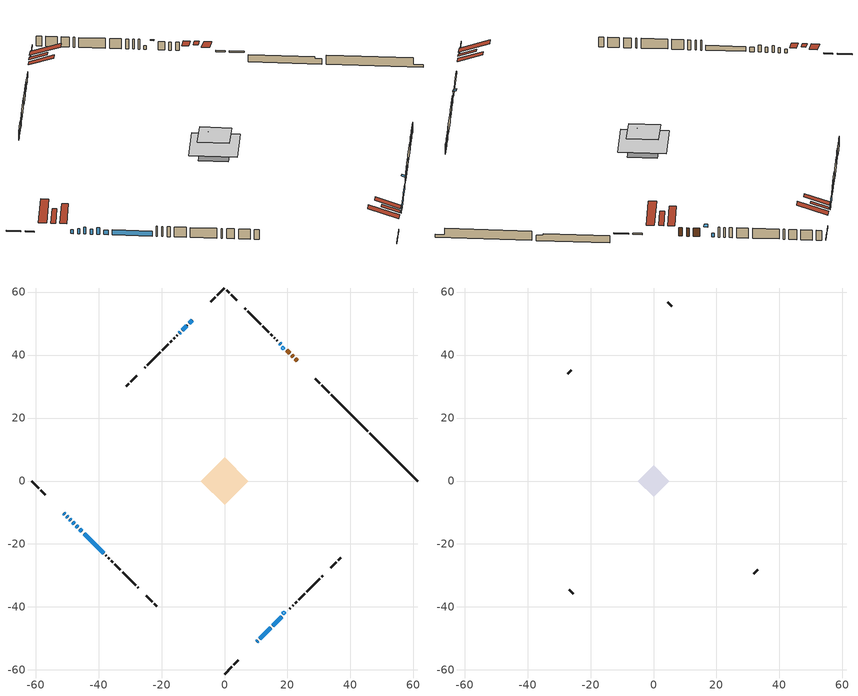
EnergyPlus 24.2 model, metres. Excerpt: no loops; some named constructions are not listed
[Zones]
conditioned space
 floor outside (Floor1 construction): -2.93,0 0,2.93 2.93,0 0,-2.93 z1.73
 floor outside (Floor2 construction): -0.94,0 0,0.94 0.94,0 0,-0.94 z1.73
 floor adiabatic (AdiabaticFloorConstruction): -7.59,0 0,7.59 7.59,0 0,-7.59 z1.73
 floor foundation (Slab1 construction): -4.71,0 0,4.71 4.71,0 0,-4.71 z-0.61
 floor foundation (Slab1 construction 1): -4.1,0 0,4.1 4.1,0 0,-4.1 z-0.61
 floor foundation (Slab3 construction): -2.11,0 0,2.11 2.11,0 0,-2.11 z0
 wall outside (RimJoist1 construction): 0,-61.27 2.34,-58.93 / -61.27,0 -58.93,-2.34 / 0,61.27 -2.34,58.93 / 33.24,28.04 30.89,30.38 z1.73:2.03
 wall outside (RimJoist2 construction): 3,-58.28 4.43,-56.84 / -58.28,-3 -56.84,-4.43 / -3,58.28 -4.43,56.84 / 30.24,31.04 28.8,32.47 z1.73:2.03
 wall outside (AdiabaticWallConstruction 1): 23.06,38.21 22.49,38.78 / 21.84,39.44 21.4,39.87 / 20.75,40.53 19.78,41.49 z1.73:3.76
 wall outside (AdiabaticWallConstruction): -10.17,51.1 -11.25,50.02 / 11.15,-50.12 14.62,-46.65 / 15.28,-45.99 18.16,-43.12 / -50.05,-11.22 -49.74,-11.54 / 20.06,-41.22 20.12,-41.16 / -48.1,-13.17 -47.68,-13.59 / -44.6,-16.68 -38.36,-22.91 z1.73:2.95; 10.17,-51.11 10.5,-50.78 z1.73:2.19; -51.1,-10.17 -50.71,-10.57 / 17.88,43.4 17.48,43.79 z1.73:2.65; -49.08,-12.19 -48.76,-12.52 / -47.03,-14.25 -46.59,-14.68 z1.73:3.36; -11.91,49.37 -13.34,47.93 z1.73:3.25; -14,47.28 -14.36,46.92 z1.73:3.26; -45.94,-15.34 -45.25,-16.02 z1.73:2.85
 wall outside (Wall1 construction): 20.77,-40.5 20.95,-40.32 / -37.71,-23.57 -37.53,-23.74 / -15.02,46.26 -15.19,46.08 / 16.83,44.45 16.65,44.62 z1.73:4.17
 wall outside (Wall2 construction): 21.61,-39.67 21.82,-39.45 / -36.88,-24.4 -36.66,-24.61 / -15.85,45.43 -16.06,45.21 / 15.99,45.28 15.78,45.5 z1.73:4.17
 wall outside (Wall3 construction): 22.48,-38.8 22.95,-38.32 / -36,-25.27 -35.53,-25.74 / -16.72,44.55 -17.19,44.08 / 15.12,46.15 14.65,46.62 z1.73:4.17
 wall outside (Wall4 construction): 23.61,-37.67 25.46,-35.82 / -34.87,-26.4 -33.03,-28.25 / -17.85,43.43 -19.7,41.58 / 13.99,47.28 12.14,49.13 z1.73:4.17
 wall outside (Wall5 construction): 26.11,-35.16 30.27,-31.01 / -32.37,-28.9 -28.21,-33.06 / -20.35,40.92 -24.51,36.77 / 11.49,49.79 7.33,53.94 z1.73:4.17
 wall outside (Wall6 construction): 30.93,-30.35 31.14,-30.13 / -27.56,-33.72 -27.34,-33.93 / -25.17,36.11 -25.38,35.89 / 6.67,54.6 6.46,54.82 z1.73:4.17
 wall outside (Wall8 construction): 33.68,-27.59 35.47,-25.8 / -24.8,-36.48 -23.01,-38.26 / -27.92,33.35 -29.71,31.56 / 3.92,57.36 2.13,59.14 z1.73:4.17
 wall outside (Wall9 construction): 36.13,-25.15 36.94,-24.33 / -22.35,-38.92 -21.54,-39.74 / -30.37,30.91 -31.18,30.09 / 1.47,59.8 0.66,60.62 z1.73:4.17
 wall foundation (FoundationWall1 construction): 46.08,15.19,-0.61 46.08,15.19,1.73 59.76,1.52,1.73 59.76,1.52,0.14 61.27,0,0.14 61.27,0,-0.61
 wall foundation (FoundationWall2 construction): 33.89,27.38,-0.61 33.89,27.38,1.22 44.27,17,1.22 44.27,17,0.78 45.42,15.85,0.78 45.42,15.85,-0.61
 window (WindowConstruction): -10.17,51.1 -11.25,50.03 z1.73:2.95
 window (WindowConstruction 7): 10.17,-51.1 10.49,-50.78 z1.73:2.19
 window (WindowConstruction 8): 11.15,-50.12 14.62,-46.65 z1.73:2.95
 window (WindowConstruction 9): 15.28,-45.99 18.16,-43.12 z1.73:2.95
 window (WindowConstruction 14): -51.1,-10.17 -50.71,-10.57 z1.73:2.64
 window (WindowConstruction 11): -50.05,-11.22 -49.74,-11.54 z1.73:2.95
 window (WindowConstruction 12): 20.06,-41.21 20.12,-41.16 z1.73:2.95
 window (WindowConstruction 1): -49.08,-12.19 -48.76,-12.52 z1.73:3.35
 window (WindowConstruction 13): -48.1,-13.17 -47.68,-13.59 z1.73:2.95
 window (WindowConstruction 2): -47.02,-14.25 -46.59,-14.68 z1.73:3.35
 window (WindowConstruction 3): -11.91,49.37 -13.34,47.93 z1.73:3.25
 window (WindowConstruction 4): -14,47.28 -14.36,46.92 z1.73:3.25
 window (WindowConstruction 10): 17.88,43.4 17.48,43.79 z1.73:2.64
 window (WindowConstruction 5): -45.94,-15.34 -45.25,-16.02 z1.73:2.85
 window (WindowConstruction 6): -44.6,-16.68 -38.36,-22.91 z1.73:2.95
 door (Door): 23.06,38.21 22.49,38.78 z1.73:3.76
 door (Door 1): 21.83,39.44 21.41,39.87 z1.73:3.76
 door (Door 2): 20.75,40.53 19.78,41.49 z1.73:3.76
 ceiling adiabatic (AdiabaticFloorConstruction): 0,-7.59 7.59,0 0,7.59 -7.59,0 z1.73
 roof outside (Roof2 construction): 0,2.11 -2.11,0 0,-2.11 2.11,0 z4.17
 roof outside (Roof3 construction): 7.8,-53.48,4.17 4.88,-50.56,5.54 4.12,-51.33,5.54 7.03,-54.24,4.17; -53.48,-7.8,4.17 -50.56,-4.88,5.54 -51.33,-4.12,5.54 -54.24,-7.03,4.17; -7.8,53.48,4.17 -4.88,50.56,5.54 -4.12,51.33,5.54 -7.03,54.24,4.17; 25.44,35.84,4.17 22.52,32.92,5.54 23.29,32.16,5.54 26.2,35.07,4.17
 roof outside (Roof4 construction): 9.51,-51.76,4.17 5.49,-47.74,6.06 4.44,-48.8,6.06 8.46,-52.82,4.17; -51.76,-9.51,4.17 -47.74,-5.49,6.06 -48.8,-4.44,6.06 -52.82,-8.46,4.17; -9.51,51.76,4.17 -5.49,47.74,6.06 -4.44,48.8,6.06 -8.46,52.82,4.17; 23.72,37.55,4.17 19.7,33.53,6.06 20.76,32.47,6.06 24.78,36.49,4.17
 roof outside (AdiabaticRoofConstruction): 18.53,42.74,4.17 17.97,42.18,4.43 18.56,41.59,4.43 19.13,42.15,4.17; 19.4,-41.87,4.17 18.84,-41.31,4.43 18.25,-41.9,4.43 18.81,-42.46,4.17
 skylight (SkylightConstruction): 18.53,42.74,4.17 17.97,42.18,4.43 18.56,41.59,4.43 19.12,42.15,4.17
 skylight (SkylightConstruction 1): 19.4,-41.87,4.17 18.84,-41.31,4.43 18.25,-41.9,4.43 18.81,-42.46,4.17
attic - vented
 floor to conditioned space (Floor3 construction Reversed): -5,0 0,5 5,0 0,-5 z4.17
 wall outside (Wall7 construction): 31.8,-29.48 33.03,-28.25 / -26.68,-34.59 -25.45,-35.82 / -26.04,35.24 -27.27,34.01 / 5.8,55.47 4.57,56.7 z1.73:4.17
 roof outside (Roof1 construction): 6.37,-54.9,4.17 1.5,-50.03,6.47 0.22,-51.31,6.47 5.09,-56.19,4.17; -54.9,-6.37,4.17 -50.03,-1.5,6.47 -51.31,-0.22,6.47 -56.19,-5.09,4.17; -6.37,54.9,4.17 -1.5,50.03,6.47 -0.22,51.31,6.47 -5.09,56.19,4.17; 26.86,34.41,4.17 21.99,29.54,6.47 23.27,28.25,6.47 28.15,33.13,4.17
[EnergyManagementSystem:OutputVariable] Type of Data in Variable=Summed; Update Frequency=ZoneTimestep; Units=J
Name | EMS Variable | EMS Program or Subroutine
Energy Management System Output Variable 37 | loads_clg_internal_mass | component_loads_program
Energy Management System Output Variable 38 | loads_clg_infil | component_loads_program
Energy Management System Output Variable 39 | loads_clg_natvent | component_loads_program
Energy Management System Output Variable 40 | loads_clg_mechvent | component_loads_program
Energy Management System Output Variable 41 | loads_clg_whf | component_loads_program
Energy Management System Output Variable 42 | loads_clg_ducts | component_loads_program
Energy Management System Output Variable 43 | loads_clg_intgains | component_loads_program
Energy Management System Output Variable 44 | loads_clg_lighting | component_loads_program
Energy Management System Output Variable 45 | loads_htg_tot | total_loads_program
Energy Management System Output Variable 46 | loads_clg_tot | total_loads_program
[Schedule:Constant]
Sequential Fraction Schedule 8: Hourly Value=1
[Schedule:Day:Interval]
interior lighting schedule day: No, 01:00, 0.108182, 04:00, 0.0901515, 05:00, 0.0991667, 06:00, 0.162273, 07:00, 0.270455, 08:00, 0.342576, 10:00, 0.369621, 11:00, 0.351591, 12:00, 0.333561, 13:00, 0.324545, 14:00, 0.31553, 15:00, 0.333561, 16:00, 0.369621, 17:00, 0.450758, 18:00, 0.585985, 19:00, 0.775303, 20:00, 0.955606, 21:00, 0.991667, 22:00, 0.712197, 23:00, 0.360606, 24:00, 0.162273
interior lighting schedule day 1: No, 01:00, 0.100909, 04:00, 0.0840909, 05:00, 0.0925, 06:00, 0.151364, 07:00, 0.252273, 08:00, 0.319545, 10:00, 0.344773, 11:00, 0.327955, 12:00, 0.311136, 13:00, 0.302727, 14:00, 0.294318, 15:00, 0.311136, 16:00, 0.344773, 17:00, 0.420455, 18:00, 0.546591, 19:00, 0.723182, 20:00, 0.891364, 21:00, 0.925, 22:00, 0.664318, 23:00, 0.336364, 24:00, 0.151364
interior lighting schedule day 2: No, 01:00, 0.0927273, 04:00, 0.0772727, 05:00, 0.085, 06:00, 0.139091, 07:00, 0.231818, 08:00, 0.293636, 10:00, 0.316818, 11:00, 0.301364, 12:00, 0.285909, 13:00, 0.278182, 14:00, 0.270455, 15:00, 0.285909, 16:00, 0.316818, 17:00, 0.386364, 18:00, 0.502273, 19:00, 0.664545, 20:00, 0.819091, 21:00, 0.85, 22:00, 0.610455, 23:00, 0.309091, 24:00, 0.139091
interior lighting schedule day 3: No, 01:00, 0.0845455, 04:00, 0.0704545, 05:00, 0.0775, 06:00, 0.126818, 07:00, 0.211364, 08:00, 0.267727, 10:00, 0.288864, 11:00, 0.274773, 12:00, 0.260682, 13:00, 0.253636, 14:00, 0.246591, 15:00, 0.260682, 16:00, 0.288864, 17:00, 0.352273, 18:00, 0.457955, 19:00, 0.605909, 20:00, 0.746818, 21:00, 0.775, 22:00, 0.556591, 23:00, 0.281818, 24:00, 0.126818
interior lighting schedule day 4: No, 01:00, 0.0763636, 04:00, 0.0636364, 05:00, 0.07, 06:00, 0.114545, 07:00, 0.190909, 08:00, 0.241818, 10:00, 0.260909, 11:00, 0.248182, 12:00, 0.235455, 13:00, 0.229091, 14:00, 0.222727, 15:00, 0.235455, 16:00, 0.260909, 17:00, 0.318182, 18:00, 0.413636, 19:00, 0.547273, 20:00, 0.674545, 21:00, 0.7, 22:00, 0.502727, 23:00, 0.254545, 24:00, 0.114545
interior lighting schedule day 5: No, 01:00, 0.0727273, 04:00, 0.0606061, 05:00, 0.0666667, 06:00, 0.109091, 07:00, 0.181818, 08:00, 0.230303, 10:00, 0.248485, 11:00, 0.236364, 12:00, 0.224242, 13:00, 0.218182, 14:00, 0.212121, 15:00, 0.224242, 16:00, 0.248485, 17:00, 0.30303, 18:00, 0.393939, 19:00, 0.521212, 20:00, 0.642424, 21:00, 0.666667, 22:00, 0.478788, 23:00, 0.242424, 24:00, 0.109091
interior lighting schedule day 6: No, 01:00, 0.0745455, 04:00, 0.0621212, 05:00, 0.0683333, 06:00, 0.111818, 07:00, 0.186364, 08:00, 0.236061, 10:00, 0.254697, 11:00, 0.242273, 12:00, 0.229848, 13:00, 0.223636, 14:00, 0.217424, 15:00, 0.229848, 16:00, 0.254697, 17:00, 0.310606, 18:00, 0.403788, 19:00, 0.534242, 20:00, 0.658485, 21:00, 0.683333, 22:00, 0.490758, 23:00, 0.248485, 24:00, 0.111818
interior lighting schedule day 7: No, 01:00, 0.08, 04:00, 0.0666667, 05:00, 0.0733333, 06:00, 0.12, 07:00, 0.2, 08:00, 0.253333, 10:00, 0.273333, 11:00, 0.26, 12:00, 0.246667, 13:00, 0.24, 14:00, 0.233333, 15:00, 0.246667, 16:00, 0.273333, 17:00, 0.333333, 18:00, 0.433333, 19:00, 0.573333, 20:00, 0.706667, 21:00, 0.733333, 22:00, 0.526667, 23:00, 0.266667, 24:00, 0.12
interior lighting schedule day 8: No, 01:00, 0.0890909, 04:00, 0.0742424, 05:00, 0.0816667, 06:00, 0.133636, 07:00, 0.222727, 08:00, 0.282121, 10:00, 0.304394, 11:00, 0.289545, 12:00, 0.274697, 13:00, 0.267273, 14:00, 0.259848, 15:00, 0.274697, 16:00, 0.304394, 17:00, 0.371212, 18:00, 0.482576, 19:00, 0.638485, 20:00, 0.78697, 21:00, 0.816667, 22:00, 0.586515, 23:00, 0.29697, 24:00, 0.133636
interior lighting schedule day 9: No, 01:00, 0.0972727, 04:00, 0.0810606, 05:00, 0.0891667, 06:00, 0.145909, 07:00, 0.243182, 08:00, 0.30803, 10:00, 0.332348, 11:00, 0.316136, 12:00, 0.299924, 13:00, 0.291818, 14:00, 0.283712, 15:00, 0.299924, 16:00, 0.332348, 17:00, 0.405303, 18:00, 0.526894, 19:00, 0.697121, 20:00, 0.859242, 21:00, 0.891667, 22:00, 0.640379, 23:00, 0.324242, 24:00, 0.145909
interior lighting schedule day 10: No, 01:00, 0.105455, 04:00, 0.0878788, 05:00, 0.0966667, 06:00, 0.158182, 07:00, 0.263636, 08:00, 0.333939, 10:00, 0.360303, 11:00, 0.342727, 12:00, 0.325152, 13:00, 0.316364, 14:00, 0.307576, 15:00, 0.325152, 16:00, 0.360303, 17:00, 0.439394, 18:00, 0.571212, 19:00, 0.755758, 20:00, 0.931515, 21:00, 0.966667, 22:00, 0.694242, 23:00, 0.351515, 24:00, 0.158182
interior lighting schedule day 11: No, 01:00, 0.109091, 04:00, 0.0909091, 05:00, 0.1, 06:00, 0.163636, 07:00, 0.272727, 08:00, 0.345455, 10:00, 0.372727, 11:00, 0.354545, 12:00, 0.336364, 13:00, 0.327273, 14:00, 0.318182, 15:00, 0.336364, 16:00, 0.372727, 17:00, 0.454545, 18:00, 0.590909, 19:00, 0.781818, 20:00, 0.963636, 21:00, 1, 22:00, 0.718182, 23:00, 0.363636, 24:00, 0.163636
interior lighting schedule default day; occupants schedule default day; clothes dryer schedule default day; cooking range schedule default day; mech vent bath fan 0 schedule default day; misc plug loads schedule default day; general water use schedule default day; clothes dryer exhaust 0 schedule default day; cooling season schedule day; cooling season schedule day 2; cooling season schedule default day; exterior lighting schedule default day; natural vent schedule default day: No, 24:00, 0
occupants schedule day: No, 05:00, 0.426829, 06:00, 0.719512, 07:00, 1, 08:00, 0.670732, 09:00, 0.329268, 14:00, 0.170732, 15:00, 0.231707, 16:00, 0.329268, 17:00, 0.5, 18:00, 0.670732, 19:00, 0.829268, 21:00, 1, 22:00, 0.853659, 23:00, 0.646341, 24:00, 0.426829
clothes dryer schedule day; clothes dryer exhaust 0 schedule day: No, 01:00, 0.123457, 02:00, 0.0740741, 03:00, 0.0493827, 04:00, 0.0246914, 05:00, 0.0493827, 06:00, 0.0740741, 07:00, 0.197531, 08:00, 0.395062, 09:00, 0.592593, 10:00, 0.839506, 11:00, 0.962963, 12:00, 1, 13:00, 0.91358, 14:00, 0.82716, 15:00, 0.716049, 16:00, 0.753086, 17:00, 0.679012, 18:00, 0.666667, 20:00, 0.62963, 21:00, 0.641975, 22:00, 0.666667, 23:00, 0.54321, 24:00, 0.296296
cooking range schedule day: No, 05:00, 0.0597015, 06:00, 0.11194, 07:00, 0.171642, 08:00, 0.291045, 11:00, 0.343284, 12:00, 0.402985, 13:00, 0.462687, 14:00, 0.343284, 15:00, 0.291045, 16:00, 0.402985, 17:00, 0.567164, 18:00, 1, 19:00, 0.850746, 20:00, 0.432836, 21:00, 0.291045, 22:00, 0.231343, 23:00, 0.171642, 24:00, 0.11194
mech vent bath fan 0 schedule day: No, 07:00, 0, 08:00, 1, 09:00, 0.2, 24:00, 0
misc plug loads schedule day: No, 06:00, 0.705882, 07:00, 0.745098, 08:00, 0.803922, 15:00, 0.823529, 16:00, 0.862745, 17:00, 0.921569, 18:00, 0.980392, 19:00, 1, 20:00, 0.980392, 21:00, 0.941176, 22:00, 0.862745, 23:00, 0.784314, 24:00, 0.72549
general water use schedule day: No, 01:00, 0.315068, 03:00, 0.287671, 04:00, 0.342466, 05:00, 0.369863, 06:00, 0.520548, 07:00, 0.60274, 08:00, 0.534247, 10:00, 0.506849, 11:00, 0.465753, 14:00, 0.479452, 15:00, 0.534247, 16:00, 0.589041, 17:00, 0.69863, 18:00, 0.876712, 19:00, 0.890411, 20:00, 0.986301, 21:00, 1, 22:00, 0.863014, 23:00, 0.616438, 24:00, 0.465753
cooling season schedule day 1: No, 24:00, 1
exterior lighting schedule day: No, 01:00, 0.566667, 03:00, 0.524167, 05:00, 0.495833, 06:00, 0.5525, 07:00, 0.623333, 08:00, 0.580833, 09:00, 0.439167, 10:00, 0.354167, 12:00, 0.34, 13:00, 0.354167, 14:00, 0.396667, 15:00, 0.425, 16:00, 0.495833, 17:00, 0.623333, 18:00, 0.793333, 19:00, 0.906667, 20:00, 0.963333, 21:00, 0.991667, 22:00, 0.920833, 23:00, 0.793333, 24:00, 0.665833
exterior lighting schedule day 1: No, 01:00, 0.528571, 03:00, 0.488929, 05:00, 0.4625, 06:00, 0.515357, 07:00, 0.581429, 08:00, 0.541786, 09:00, 0.409643, 10:00, 0.330357, 12:00, 0.317143, 13:00, 0.330357, 14:00, 0.37, 15:00, 0.396429, 16:00, 0.4625, 17:00, 0.581429, 18:00, 0.74, 19:00, 0.845714, 20:00, 0.898571, 21:00, 0.925, 22:00, 0.858929, 23:00, 0.74, 24:00, 0.621071
exterior lighting schedule day 10: No, 01:00, 0.552381, 03:00, 0.510952, 05:00, 0.483333, 06:00, 0.538571, 07:00, 0.607619, 08:00, 0.56619, 09:00, 0.428095, 10:00, 0.345238, 12:00, 0.331429, 13:00, 0.345238, 14:00, 0.386667, 15:00, 0.414286, 16:00, 0.483333, 17:00, 0.607619, 18:00, 0.773333, 19:00, 0.88381, 20:00, 0.939048, 21:00, 0.966667, 22:00, 0.897619, 23:00, 0.773333, 24:00, 0.649048
exterior lighting schedule day 11: No, 01:00, 0.571429, 03:00, 0.528571, 05:00, 0.5, 06:00, 0.557143, 07:00, 0.628571, 08:00, 0.585714, 09:00, 0.442857, 10:00, 0.357143, 12:00, 0.342857, 13:00, 0.357143, 14:00, 0.4, 15:00, 0.428571, 16:00, 0.5, 17:00, 0.628571, 18:00, 0.8, 19:00, 0.914286, 20:00, 0.971429, 21:00, 1, 22:00, 0.928571, 23:00, 0.8, 24:00, 0.671429
exterior lighting schedule day 2: No, 01:00, 0.485714, 03:00, 0.449286, 05:00, 0.425, 06:00, 0.473571, 07:00, 0.534286, 08:00, 0.497857, 09:00, 0.376429, 10:00, 0.303571, 12:00, 0.291429, 13:00, 0.303571, 14:00, 0.34, 15:00, 0.364286, 16:00, 0.425, 17:00, 0.534286, 18:00, 0.68, 19:00, 0.777143, 20:00, 0.825714, 21:00, 0.85, 22:00, 0.789286, 23:00, 0.68, 24:00, 0.570714
exterior lighting schedule day 3: No, 01:00, 0.442857, 03:00, 0.409643, 05:00, 0.3875, 06:00, 0.431786, 07:00, 0.487143, 08:00, 0.453929, 09:00, 0.343214, 10:00, 0.276786, 12:00, 0.265714, 13:00, 0.276786, 14:00, 0.31, 15:00, 0.332143, 16:00, 0.3875, 17:00, 0.487143, 18:00, 0.62, 19:00, 0.708571, 20:00, 0.752857, 21:00, 0.775, 22:00, 0.719643, 23:00, 0.62, 24:00, 0.520357
exterior lighting schedule day 4: No, 01:00, 0.4, 03:00, 0.37, 05:00, 0.35, 06:00, 0.39, 07:00, 0.44, 08:00, 0.41, 09:00, 0.31, 10:00, 0.25, 12:00, 0.24, 13:00, 0.25, 14:00, 0.28, 15:00, 0.3, 16:00, 0.35, 17:00, 0.44, 18:00, 0.56, 19:00, 0.64, 20:00, 0.68, 21:00, 0.7, 22:00, 0.65, 23:00, 0.56, 24:00, 0.47
exterior lighting schedule day 5: No, 01:00, 0.380952, 03:00, 0.352381, 05:00, 0.333333, 06:00, 0.371429, 07:00, 0.419048, 08:00, 0.390476, 09:00, 0.295238, 10:00, 0.238095, 12:00, 0.228571, 13:00, 0.238095, 14:00, 0.266667, 15:00, 0.285714, 16:00, 0.333333, 17:00, 0.419048, 18:00, 0.533333, 19:00, 0.609524, 20:00, 0.647619, 21:00, 0.666667, 22:00, 0.619048, 23:00, 0.533333, 24:00, 0.447619
exterior lighting schedule day 6: No, 01:00, 0.390476, 03:00, 0.36119, 05:00, 0.341667, 06:00, 0.380714, 07:00, 0.429524, 08:00, 0.400238, 09:00, 0.302619, 10:00, 0.244048, 12:00, 0.234286, 13:00, 0.244048, 14:00, 0.273333, 15:00, 0.292857, 16:00, 0.341667, 17:00, 0.429524, 18:00, 0.546667, 19:00, 0.624762, 20:00, 0.66381, 21:00, 0.683333, 22:00, 0.634524, 23:00, 0.546667, 24:00, 0.45881
exterior lighting schedule day 7: No, 01:00, 0.419048, 03:00, 0.387619, 05:00, 0.366667, 06:00, 0.408571, 07:00, 0.460952, 08:00, 0.429524, 09:00, 0.324762, 10:00, 0.261905, 12:00, 0.251429, 13:00, 0.261905, 14:00, 0.293333, 15:00, 0.314286, 16:00, 0.366667, 17:00, 0.460952, 18:00, 0.586667, 19:00, 0.670476, 20:00, 0.712381, 21:00, 0.733333, 22:00, 0.680952, 23:00, 0.586667, 24:00, 0.492381
exterior lighting schedule day 8: No, 01:00, 0.466667, 03:00, 0.431667, 05:00, 0.408333, 06:00, 0.455, 07:00, 0.513333, 08:00, 0.478333, 09:00, 0.361667, 10:00, 0.291667, 12:00, 0.28, 13:00, 0.291667, 14:00, 0.326667, 15:00, 0.35, 16:00, 0.408333, 17:00, 0.513333, 18:00, 0.653333, 19:00, 0.746667, 20:00, 0.793333, 21:00, 0.816667, 22:00, 0.758333, 23:00, 0.653333, 24:00, 0.548333
exterior lighting schedule day 9: No, 01:00, 0.509524, 03:00, 0.47131, 05:00, 0.445833, 06:00, 0.496786, 07:00, 0.560476, 08:00, 0.522262, 09:00, 0.394881, 10:00, 0.318452, 12:00, 0.305714, 13:00, 0.318452, 14:00, 0.356667, 15:00, 0.382143, 16:00, 0.445833, 17:00, 0.560476, 18:00, 0.713333, 19:00, 0.815238, 20:00, 0.86619, 21:00, 0.891667, 22:00, 0.827976, 23:00, 0.713333, 24:00, 0.59869
[Schedule:Week:Daily]
clothes dryer exhaust 0 schedule Week Rule - Jan1-Dec31: clothes dryer exhaust 0 schedule day, clothes dryer exhaust 0 schedule day, clothes dryer exhaust 0 schedule day, clothes dryer exhaust 0 schedule day, clothes dryer exhaust 0 schedule day, clothes dryer exhaust 0 schedule day, clothes dryer exhaust 0 schedule day, clothes dryer exhaust 0 schedule default day, clothes dryer exhaust 0 schedule default day, clothes dryer exhaust 0 schedule default day, clothes dryer exhaust 0 schedule default day, clothes dryer exhaust 0 schedule default day
cooling season schedule Week Rule - Jan1-May26: cooling season schedule day, cooling season schedule day, cooling season schedule day, cooling season schedule day, cooling season schedule day, cooling season schedule day, cooling season schedule day, cooling season schedule default day, cooling season schedule default day, cooling season schedule default day, cooling season schedule default day, cooling season schedule default day
cooling season schedule Week Rule - May27-Jun2: cooling season schedule day, cooling season schedule day, cooling season schedule day, cooling season schedule day, cooling season schedule day, cooling season schedule day 1, cooling season schedule day 1, cooling season schedule default day, cooling season schedule default day, cooling season schedule default day, cooling season schedule default day, cooling season schedule default day
cooling season schedule Week Rule - Jun3-Aug25: cooling season schedule day 1, cooling season schedule day 1, cooling season schedule day 1, cooling season schedule day 1, cooling season schedule day 1, cooling season schedule day 1, cooling season schedule day 1, cooling season schedule default day, cooling season schedule default day, cooling season schedule default day, cooling season schedule default day, cooling season schedule default day
cooling season schedule Week Rule - Aug26-Sep1: cooling season schedule day 1, cooling season schedule day 1, cooling season schedule day 1, cooling season schedule day 1, cooling season schedule day 1, cooling season schedule day 1, cooling season schedule day 2, cooling season schedule default day, cooling season schedule default day, cooling season schedule default day, cooling season schedule default day, cooling season schedule default day
cooling season schedule Week Rule - Sep2-Dec31: cooling season schedule day 2, cooling season schedule day 2, cooling season schedule day 2, cooling season schedule day 2, cooling season schedule day 2, cooling season schedule day 2, cooling season schedule day 2, cooling season schedule default day, cooling season schedule default day, cooling season schedule default day, cooling season schedule default day, cooling season schedule default day
exterior lighting schedule Week Rule - Jan1-Jan27: exterior lighting schedule day, exterior lighting schedule day, exterior lighting schedule day, exterior lighting schedule day, exterior lighting schedule day, exterior lighting schedule day, exterior lighting schedule day, exterior lighting schedule default day, exterior lighting schedule default day, exterior lighting schedule default day, exterior lighting schedule default day, exterior lighting schedule default day
exterior lighting schedule Week Rule - Jan28-Feb3: exterior lighting schedule day, exterior lighting schedule day, exterior lighting schedule day, exterior lighting schedule day, exterior lighting schedule day 1, exterior lighting schedule day 1, exterior lighting schedule day 1, exterior lighting schedule default day, exterior lighting schedule default day, exterior lighting schedule default day, exterior lighting schedule default day, exterior lighting schedule default day
exterior lighting schedule Week Rule - Feb4-Feb24: exterior lighting schedule day 1, exterior lighting schedule day 1, exterior lighting schedule day 1, exterior lighting schedule day 1, exterior lighting schedule day 1, exterior lighting schedule day 1, exterior lighting schedule day 1, exterior lighting schedule default day, exterior lighting schedule default day, exterior lighting schedule default day, exterior lighting schedule default day, exterior lighting schedule default day
exterior lighting schedule Week Rule - Feb25-Mar3: exterior lighting schedule day 1, exterior lighting schedule day 1, exterior lighting schedule day 1, exterior lighting schedule day 1, exterior lighting schedule day 2, exterior lighting schedule day 2, exterior lighting schedule day 2, exterior lighting schedule default day, exterior lighting schedule default day, exterior lighting schedule default day, exterior lighting schedule default day, exterior lighting schedule default day
exterior lighting schedule Week Rule - Mar4-Mar31: exterior lighting schedule day 2, exterior lighting schedule day 2, exterior lighting schedule day 2, exterior lighting schedule day 2, exterior lighting schedule day 2, exterior lighting schedule day 2, exterior lighting schedule day 2, exterior lighting schedule default day, exterior lighting schedule default day, exterior lighting schedule default day, exterior lighting schedule default day, exterior lighting schedule default day
exterior lighting schedule Week Rule - Apr1-Apr28: exterior lighting schedule day 3, exterior lighting schedule day 3, exterior lighting schedule day 3, exterior lighting schedule day 3, exterior lighting schedule day 3, exterior lighting schedule day 3, exterior lighting schedule day 3, exterior lighting schedule default day, exterior lighting schedule default day, exterior lighting schedule default day, exterior lighting schedule default day, exterior lighting schedule default day
exterior lighting schedule Week Rule - Apr29-May5: exterior lighting schedule day 3, exterior lighting schedule day 3, exterior lighting schedule day 4, exterior lighting schedule day 4, exterior lighting schedule day 4, exterior lighting schedule day 4, exterior lighting schedule day 4, exterior lighting schedule default day, exterior lighting schedule default day, exterior lighting schedule default day, exterior lighting schedule default day, exterior lighting schedule default day
exterior lighting schedule Week Rule - May6-May26: exterior lighting schedule day 4, exterior lighting schedule day 4, exterior lighting schedule day 4, exterior lighting schedule day 4, exterior lighting schedule day 4, exterior lighting schedule day 4, exterior lighting schedule day 4, exterior lighting schedule default day, exterior lighting schedule default day, exterior lighting schedule default day, exterior lighting schedule default day, exterior lighting schedule default day
exterior lighting schedule Week Rule - May27-Jun2: exterior lighting schedule day 4, exterior lighting schedule day 4, exterior lighting schedule day 4, exterior lighting schedule day 4, exterior lighting schedule day 4, exterior lighting schedule day 5, exterior lighting schedule day 5, exterior lighting schedule default day, exterior lighting schedule default day, exterior lighting schedule default day, exterior lighting schedule default day, exterior lighting schedule default day
exterior lighting schedule Week Rule - Jun3-Jun30: exterior lighting schedule day 5, exterior lighting schedule day 5, exterior lighting schedule day 5, exterior lighting schedule day 5, exterior lighting schedule day 5, exterior lighting schedule day 5, exterior lighting schedule day 5, exterior lighting schedule default day, exterior lighting schedule default day, exterior lighting schedule default day, exterior lighting schedule default day, exterior lighting schedule default day
exterior lighting schedule Week Rule - Jul1-Jul28: exterior lighting schedule day 6, exterior lighting schedule day 6, exterior lighting schedule day 6, exterior lighting schedule day 6, exterior lighting schedule day 6, exterior lighting schedule day 6, exterior lighting schedule day 6, exterior lighting schedule default day, exterior lighting schedule default day, exterior lighting schedule default day, exterior lighting schedule default day, exterior lighting schedule default day
exterior lighting schedule Week Rule - Jul29-Aug4: exterior lighting schedule day 6, exterior lighting schedule day 6, exterior lighting schedule day 6, exterior lighting schedule day 7, exterior lighting schedule day 7, exterior lighting schedule day 7, exterior lighting schedule day 7, exterior lighting schedule default day, exterior lighting schedule default day, exterior lighting schedule default day, exterior lighting schedule default day, exterior lighting schedule default day
exterior lighting schedule Week Rule - Aug5-Aug25: exterior lighting schedule day 7, exterior lighting schedule day 7, exterior lighting schedule day 7, exterior lighting schedule day 7, exterior lighting schedule day 7, exterior lighting schedule day 7, exterior lighting schedule day 7, exterior lighting schedule default day, exterior lighting schedule default day, exterior lighting schedule default day, exterior lighting schedule default day, exterior lighting schedule default day
exterior lighting schedule Week Rule - Aug26-Sep1: exterior lighting schedule day 7, exterior lighting schedule day 7, exterior lighting schedule day 7, exterior lighting schedule day 7, exterior lighting schedule day 7, exterior lighting schedule day 7, exterior lighting schedule day 8, exterior lighting schedule default day, exterior lighting schedule default day, exterior lighting schedule default day, exterior lighting schedule default day, exterior lighting schedule default day
exterior lighting schedule Week Rule - Sep2-Sep29: exterior lighting schedule day 8, exterior lighting schedule day 8, exterior lighting schedule day 8, exterior lighting schedule day 8, exterior lighting schedule day 8, exterior lighting schedule day 8, exterior lighting schedule day 8, exterior lighting schedule default day, exterior lighting schedule default day, exterior lighting schedule default day, exterior lighting schedule default day, exterior lighting schedule default day
exterior lighting schedule Week Rule - Sep30-Oct6: exterior lighting schedule day 8, exterior lighting schedule day 9, exterior lighting schedule day 9, exterior lighting schedule day 9, exterior lighting schedule day 9, exterior lighting schedule day 9, exterior lighting schedule day 9, exterior lighting schedule default day, exterior lighting schedule default day, exterior lighting schedule default day, exterior lighting schedule default day, exterior lighting schedule default day
exterior lighting schedule Week Rule - Oct7-Oct27: exterior lighting schedule day 9, exterior lighting schedule day 9, exterior lighting schedule day 9, exterior lighting schedule day 9, exterior lighting schedule day 9, exterior lighting schedule day 9, exterior lighting schedule day 9, exterior lighting schedule default day, exterior lighting schedule default day, exterior lighting schedule default day, exterior lighting schedule default day, exterior lighting schedule default day
exterior lighting schedule Week Rule - Oct28-Nov3: exterior lighting schedule day 9, exterior lighting schedule day 9, exterior lighting schedule day 9, exterior lighting schedule day 9, exterior lighting schedule day 10, exterior lighting schedule day 10, exterior lighting schedule day 10, exterior lighting schedule default day, exterior lighting schedule default day, exterior lighting schedule default day, exterior lighting schedule default day, exterior lighting schedule default day
exterior lighting schedule Week Rule - Nov4-Nov24: exterior lighting schedule day 10, exterior lighting schedule day 10, exterior lighting schedule day 10, exterior lighting schedule day 10, exterior lighting schedule day 10, exterior lighting schedule day 10, exterior lighting schedule day 10, exterior lighting schedule default day, exterior lighting schedule default day, exterior lighting schedule default day, exterior lighting schedule default day, exterior lighting schedule default day
exterior lighting schedule Week Rule - Nov25-Dec1: exterior lighting schedule day 10, exterior lighting schedule day 10, exterior lighting schedule day 10, exterior lighting schedule day 10, exterior lighting schedule day 10, exterior lighting schedule day 10, exterior lighting schedule day 11, exterior lighting schedule default day, exterior lighting schedule default day, exterior lighting schedule default day, exterior lighting schedule default day, exterior lighting schedule default day
exterior lighting schedule Week Rule - Dec2-Dec31: exterior lighting schedule day 11, exterior lighting schedule day 11, exterior lighting schedule day 11, exterior lighting schedule day 11, exterior lighting schedule day 11, exterior lighting schedule day 11, exterior lighting schedule day 11, exterior lighting schedule default day, exterior lighting schedule default day, exterior lighting schedule default day, exterior lighting schedule default day, exterior lighting schedule default day
natural vent schedule Week Rule - Jan1-Dec31: natural vent schedule default day, natural vent schedule default day, natural vent schedule default day, natural vent schedule default day, natural vent schedule default day, natural vent schedule default day, natural vent schedule default day, natural vent schedule default day, natural vent schedule default day, natural vent schedule default day, natural vent schedule default day, natural vent schedule default day
[Schedule:Year]
clothes dryer exhaust 0 schedule: clothes dryer exhaust 0 schedule Week Rule - Jan1-Dec31, 1, 1, 12, 31
cooling season schedule: cooling season schedule Week Rule - Jan1-May26, 1, 1, 5, 26, cooling season schedule Week Rule - May27-Jun2, 5, 27, 6, 2, cooling season schedule Week Rule - Jun3-Aug25, 6, 3, 8, 25, cooling season schedule Week Rule - Aug26-Sep1, 8, 26, 9, 1, cooling season schedule Week Rule - Sep2-Dec31, 9, 2, 12, 31
natural vent schedule: natural vent schedule Week Rule - Jan1-Dec31, 1, 1, 12, 31
